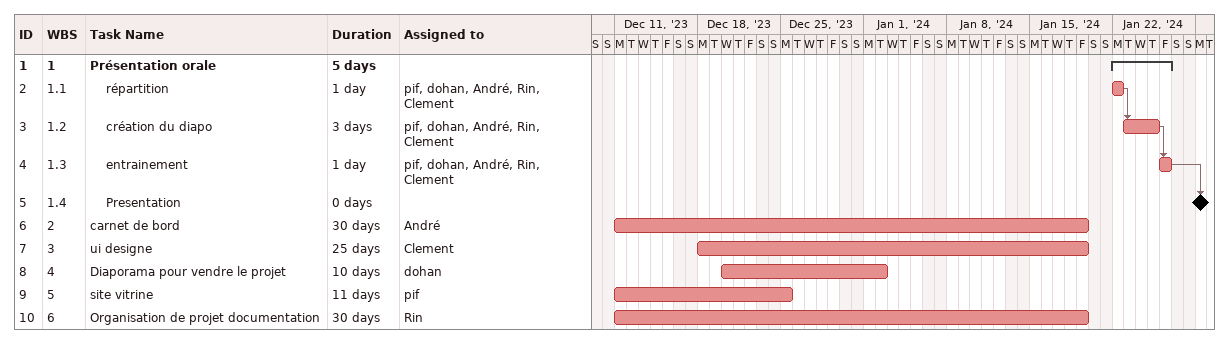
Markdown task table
| ID | WBS | Task | Duration | Start | Finish | Predecessors | Resources |
|---|---|---|---|---|---|---|---|
| 1 | 1 | **Présentation orale** | 5d | 2024-01-22 | 2024-01-26 |  |  |
| 2 | 1.1 | répartition | 1d | 2024-01-22 | 2024-01-22 |  | pif, dohan, André, Rin, Clement |
| 3 | 1.2 | création du diapo | 3d | 2024-01-23 | 2024-01-25 | 2 | pif, dohan, André, Rin, Clement |
| 4 | 1.3 | entrainement | 1d | 2024-01-26 | 2024-01-26 | 3 | pif, dohan, André, Rin, Clement |
| 5 | 1.4 | Presentation | 0d | 2024-01-29 | 2024-01-29 | 4 |  |
| 6 | 2 | carnet de bord | 30d | 2023-12-11 | 2024-01-19 |  | André |
| 7 | 3 | ui designe | 25d | 2023-12-18 | 2024-01-19 |  | Clement |
| 8 | 4 | Diaporama pour vendre le projet | 10d | 2023-12-20 | 2024-01-02 |  | dohan |
| 9 | 5 | site vitrine | 11d | 2023-12-11 | 2023-12-25 |  | pif |
| 10 | 6 | Organisation de projet documentation | 30d | 2023-12-11 | 2024-01-19 |  | Rin |
